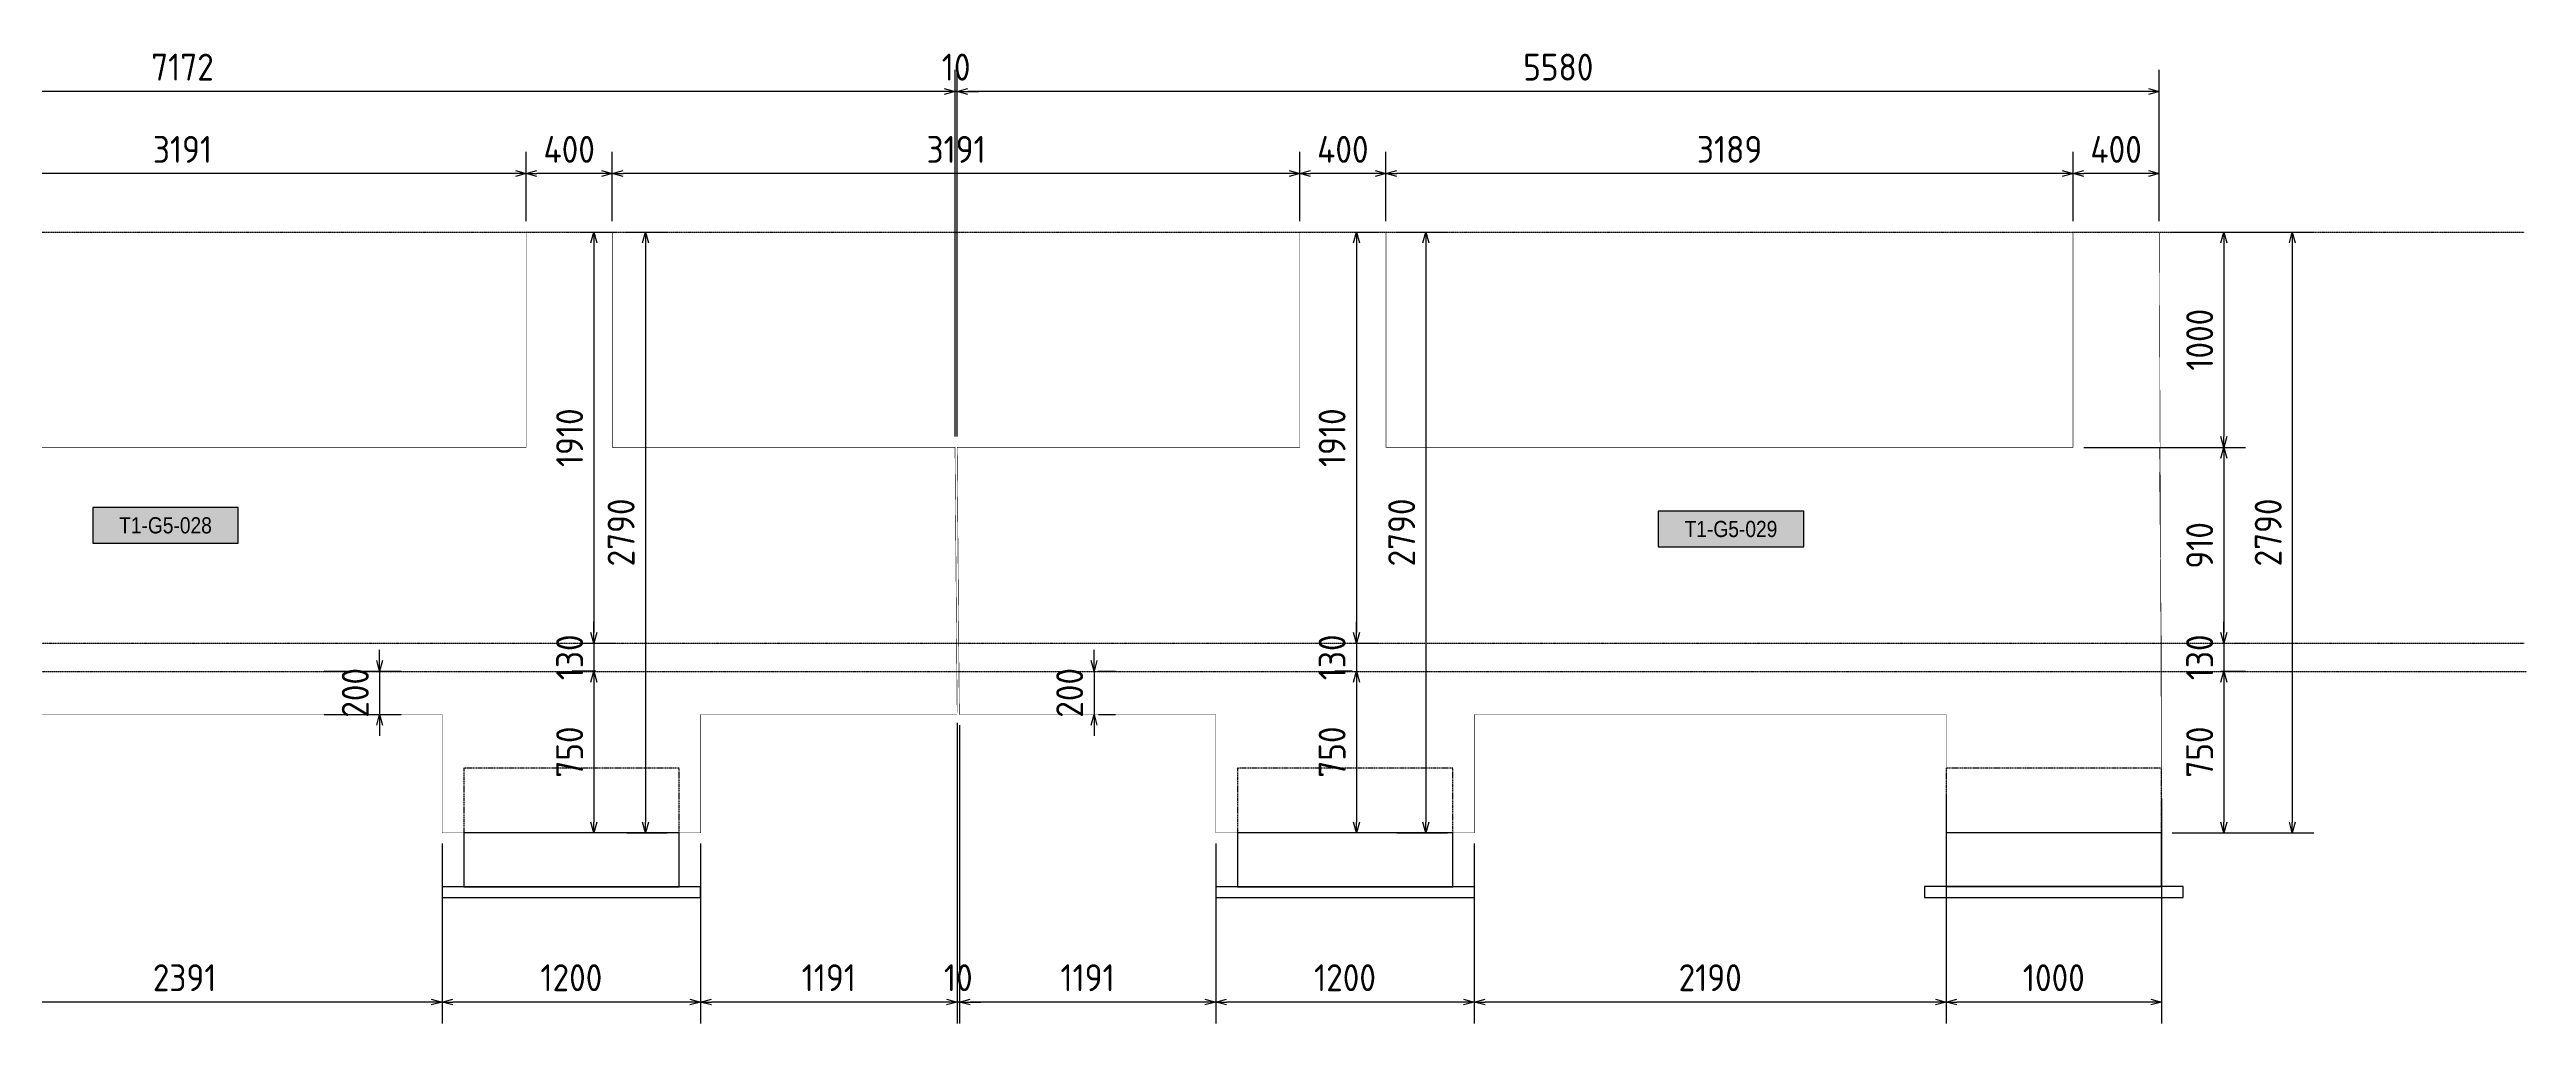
# Model space of a CAD drawing. Header units: centimetres. Extents: x -6122352 to 4157695, y -1694241 to 1947892.
# Drawn here: x 3356084 to 3367581, y -39688 to -35164 of the extents above; entities that cross this region are included whole.
import ezdxf
from ezdxf.enums import TextEntityAlignment as Align

# ---------------------------------------------------------------- set-up
doc = ezdxf.new("R2010")
doc.units = ezdxf.units.CM
doc.header["$MEASUREMENT"] = 0
doc.header["$PDMODE"] = 66
doc.header["$PDSIZE"] = 100
doc.linetypes.add('23585-XR-AR-END-SETTING OUT PLAN$0$HIDDEN', pattern=[0.375, 0.25, -0.125])
doc.linetypes.add('DASHED2', pattern=[0.375, 0.25, -0.125])
for name, color, linetype in [('0-T1-NEW', 7, 'Continuous'), ('00-MI-DIM', 7, 'Continuous'), ('@MI-TYPE-01', 30, 'Continuous'), ('@MI-TYPE-02', 6, 'Continuous'), ('PANEL-TAGS', 7, 'Continuous')]:
    doc.layers.add(name, color=color, linetype=linetype)
doc.styles.add('PANELTAG_STYLE', font='arial.ttf')
doc.styles.add('Schueco-BEMSTIL', font='isocpeur.ttf', dxfattribs={"width": 0.9})
doc.dimstyles.new('MI- JWC-TXT-2.5 MM', dxfattribs={"dimscale": 1.5, "dimtxt": 2.5, "dimasz": 1, "dimexe": 2, "dimexo": 1, "dimgap": 1, "dimtad": 1, "dimdec": 0, "dimdsep": 46, "dimtxsty": 'Schueco-BEMSTIL', "dimblk": 'OPEN30', "dimcen": 0, "dimdle": 2, "dimclrd": 140, "dimclre": 8, "dimclrt": 40, "dimadec": 0, "dimazin": 2, "dimtfac": 1, "dimtdec": 0, "dimtix": 1, "dimtmove": 2, "dimatfit": 3, "dimldrblk": 'OPEN', "dimfxl": 2, "dimlwd": -1, "dimlwe": -1, "dimarcsym": 0})

# ---------------------------------------------------------------- blocks, each defined once
blk = doc.blocks.new('_Open30')
at = {"color": 0, "linetype": 'ByBlock', "lineweight": -2}
for p, q in [((-1, 0.27), (0, 0)), ((0, 0), (-1, -0.27)), ((0, 0), (-1, 0))]:
    blk.add_line(p, q, dxfattribs=at)
blk = doc.blocks.new('*D2934')
at = {"layer": '00-MI-DIM', "color": 8, "transparency": 16777216}
for p, q in [((3365476, -35962), (3365476, -35640)), ((3365876, -35962), (3365876, -35640))]:
    blk.add_line(p, q, dxfattribs=at)
at = {"layer": '00-MI-DIM', "color": 140, "transparency": 16777216}
blk.add_line((3365826, -35740), (3365526, -35740), dxfattribs=at)
at = {"layer": 'Defpoints', "color": 0, "transparency": 16777216}
for p in [(3365476, -35740), (3365476, -36012), (3365876, -36012)]:
    blk.add_point(p, dxfattribs=at)
at = {"layer": '00-MI-DIM', "color": 140, "transparency": 16777216, "xscale": 50, "yscale": 50, "zscale": 50, "rotation": 180}
blk.add_blockref('_Open30', (3365476, -35740), dxfattribs=at)
at = {"layer": '00-MI-DIM', "color": 140, "transparency": 16777216, "xscale": 50, "yscale": 50, "zscale": 50}
blk.add_blockref('_Open30', (3365876, -35740), dxfattribs=at)
at = {"layer": '00-MI-DIM', "color": 40, "transparency": 16777216, "insert": (3365676, -35628), "char_height": 125, "attachment_point": 5, "style": 'Schueco-BEMSTIL'}
blk.add_mtext('400', dxfattribs=at)
blk = doc.blocks.new('_Open')
at = {"color": 0, "linetype": 'ByBlock', "lineweight": -2}
for p, q in [((-1, 0.2), (0, 0)), ((-1, -0.2), (0, 0)), ((0, 0), (-1, 0))]:
    blk.add_line(p, q, dxfattribs=at)
blk = doc.blocks.new('*D2935')
at = {"layer": '00-MI-DIM', "color": 8, "transparency": 16777216}
for p, q in [((3362287, -35962), (3362287, -35640)), ((3365476, -35962), (3365476, -35640))]:
    blk.add_line(p, q, dxfattribs=at)
at = {"layer": '00-MI-DIM', "color": 140, "transparency": 16777216}
blk.add_line((3365426, -35740), (3362337, -35740), dxfattribs=at)
at = {"layer": 'Defpoints', "color": 0, "transparency": 16777216}
for p in [(3362287, -35740), (3362287, -36012), (3365476, -36012)]:
    blk.add_point(p, dxfattribs=at)
at = {"layer": '00-MI-DIM', "color": 140, "transparency": 16777216, "xscale": 50, "yscale": 50, "zscale": 50, "rotation": 180}
blk.add_blockref('_Open30', (3362287, -35740), dxfattribs=at)
at = {"layer": '00-MI-DIM', "color": 140, "transparency": 16777216, "xscale": 50, "yscale": 50, "zscale": 50}
blk.add_blockref('_Open30', (3365476, -35740), dxfattribs=at)
at = {"layer": '00-MI-DIM', "color": 40, "transparency": 16777216, "insert": (3363882, -35628), "char_height": 125, "attachment_point": 5, "style": 'Schueco-BEMSTIL'}
blk.add_mtext('3189', dxfattribs=at)
blk = doc.blocks.new('*D2936')
at = {"layer": '00-MI-DIM', "color": 8, "transparency": 16777216}
for p, q in [((3361887, -35962), (3361887, -35640)), ((3362287, -35962), (3362287, -35640))]:
    blk.add_line(p, q, dxfattribs=at)
at = {"layer": '00-MI-DIM', "color": 140, "transparency": 16777216}
blk.add_line((3362237, -35740), (3361937, -35740), dxfattribs=at)
at = {"layer": 'Defpoints', "color": 0, "transparency": 16777216}
for p in [(3361887, -35740), (3361887, -36012), (3362287, -36012)]:
    blk.add_point(p, dxfattribs=at)
at = {"layer": '00-MI-DIM', "color": 140, "transparency": 16777216, "xscale": 50, "yscale": 50, "zscale": 50, "rotation": 180}
blk.add_blockref('_Open30', (3361887, -35740), dxfattribs=at)
at = {"layer": '00-MI-DIM', "color": 140, "transparency": 16777216, "xscale": 50, "yscale": 50, "zscale": 50}
blk.add_blockref('_Open30', (3362287, -35740), dxfattribs=at)
at = {"layer": '00-MI-DIM', "color": 40, "transparency": 16777216, "insert": (3362087, -35628), "char_height": 125, "attachment_point": 5, "style": 'Schueco-BEMSTIL'}
blk.add_mtext('400', dxfattribs=at)
blk = doc.blocks.new('*D2937')
at = {"layer": '00-MI-DIM', "color": 8, "transparency": 16777216}
for p, q in [((3358696, -35962), (3358696, -35640)), ((3361887, -35962), (3361887, -35640))]:
    blk.add_line(p, q, dxfattribs=at)
at = {"layer": '00-MI-DIM', "color": 140, "transparency": 16777216}
blk.add_line((3361837, -35740), (3358746, -35740), dxfattribs=at)
at = {"layer": 'Defpoints', "color": 0, "transparency": 16777216}
for p in [(3358696, -35740), (3358696, -36012), (3361887, -36012)]:
    blk.add_point(p, dxfattribs=at)
at = {"layer": '00-MI-DIM', "color": 140, "transparency": 16777216, "xscale": 50, "yscale": 50, "zscale": 50, "rotation": 180}
blk.add_blockref('_Open30', (3358696, -35740), dxfattribs=at)
at = {"layer": '00-MI-DIM', "color": 140, "transparency": 16777216, "xscale": 50, "yscale": 50, "zscale": 50}
blk.add_blockref('_Open30', (3361887, -35740), dxfattribs=at)
at = {"layer": '00-MI-DIM', "color": 40, "transparency": 16777216, "insert": (3360292, -35628), "char_height": 125, "attachment_point": 5, "style": 'Schueco-BEMSTIL'}
blk.add_mtext('3191', dxfattribs=at)
blk = doc.blocks.new('*D2938')
at = {"layer": '00-MI-DIM', "color": 8, "transparency": 16777216}
for p, q in [((3358296, -35962), (3358296, -35640)), ((3358696, -35962), (3358696, -35640))]:
    blk.add_line(p, q, dxfattribs=at)
at = {"layer": '00-MI-DIM', "color": 140, "transparency": 16777216}
blk.add_line((3358646, -35740), (3358346, -35740), dxfattribs=at)
at = {"layer": 'Defpoints', "color": 0, "transparency": 16777216}
for p in [(3358296, -35740), (3358296, -36012), (3358696, -36012)]:
    blk.add_point(p, dxfattribs=at)
at = {"layer": '00-MI-DIM', "color": 140, "transparency": 16777216, "xscale": 50, "yscale": 50, "zscale": 50, "rotation": 180}
blk.add_blockref('_Open30', (3358296, -35740), dxfattribs=at)
at = {"layer": '00-MI-DIM', "color": 140, "transparency": 16777216, "xscale": 50, "yscale": 50, "zscale": 50}
blk.add_blockref('_Open30', (3358696, -35740), dxfattribs=at)
at = {"layer": '00-MI-DIM', "color": 40, "transparency": 16777216, "insert": (3358496, -35628), "char_height": 125, "attachment_point": 5, "style": 'Schueco-BEMSTIL'}
blk.add_mtext('400', dxfattribs=at)
blk = doc.blocks.new('*D2939')
at = {"layer": '00-MI-DIM', "color": 8, "transparency": 16777216}
for p, q in [((3355105, -35962), (3355105, -35640)), ((3358296, -35962), (3358296, -35640))]:
    blk.add_line(p, q, dxfattribs=at)
at = {"layer": '00-MI-DIM', "color": 140, "transparency": 16777216}
blk.add_line((3358246, -35740), (3355155, -35740), dxfattribs=at)
at = {"layer": 'Defpoints', "color": 0, "transparency": 16777216}
for p in [(3355105, -35740), (3355105, -36012), (3358296, -36012)]:
    blk.add_point(p, dxfattribs=at)
at = {"layer": '00-MI-DIM', "color": 140, "transparency": 16777216, "xscale": 50, "yscale": 50, "zscale": 50, "rotation": 180}
blk.add_blockref('_Open30', (3355105, -35740), dxfattribs=at)
at = {"layer": '00-MI-DIM', "color": 140, "transparency": 16777216, "xscale": 50, "yscale": 50, "zscale": 50}
blk.add_blockref('_Open30', (3358296, -35740), dxfattribs=at)
at = {"layer": '00-MI-DIM', "color": 40, "transparency": 16777216, "insert": (3356701, -35628), "char_height": 125, "attachment_point": 5, "style": 'Schueco-BEMSTIL'}
blk.add_mtext('3191', dxfattribs=at)
blk = doc.blocks.new('*D2919')
at = {"layer": '00-MI-DIM', "color": 8, "transparency": 16777216}
for p, q in [((3360297, -36962), (3360297, -35259)), ((3365876, -35962), (3365876, -35259))]:
    blk.add_line(p, q, dxfattribs=at)
at = {"layer": '00-MI-DIM', "color": 140, "transparency": 16777216}
blk.add_line((3365826, -35359), (3360347, -35359), dxfattribs=at)
at = {"layer": 'Defpoints', "color": 0, "transparency": 16777216}
for p in [(3360297, -35359), (3365876, -36012), (3360297, -37012)]:
    blk.add_point(p, dxfattribs=at)
at = {"layer": '00-MI-DIM', "color": 140, "transparency": 16777216, "xscale": 50, "yscale": 50, "zscale": 50, "rotation": 180}
blk.add_blockref('_Open30', (3360297, -35359), dxfattribs=at)
at = {"layer": '00-MI-DIM', "color": 140, "transparency": 16777216, "xscale": 50, "yscale": 50, "zscale": 50}
blk.add_blockref('_Open30', (3365876, -35359), dxfattribs=at)
at = {"layer": '00-MI-DIM', "color": 40, "transparency": 16777216, "insert": (3363087, -35246), "char_height": 125, "attachment_point": 5, "style": 'Schueco-BEMSTIL'}
blk.add_mtext('5580', dxfattribs=at)
blk = doc.blocks.new('*D2920')
at = {"layer": '00-MI-DIM', "color": 8, "transparency": 16777216}
for p, q in [((3360287, -36962), (3360287, -35259)), ((3360297, -36962), (3360297, -35259))]:
    blk.add_line(p, q, dxfattribs=at)
at = {"layer": '00-MI-DIM', "color": 140, "transparency": 16777216}
for p, q in [((3360237, -35359), (3360187, -35359)), ((3360297, -35359), (3360287, -35359)), ((3360347, -35359), (3360397, -35359))]:
    blk.add_line(p, q, dxfattribs=at)
at = {"layer": 'Defpoints', "color": 0, "transparency": 16777216}
for p in [(3360287, -35359), (3360287, -37012), (3360297, -37012)]:
    blk.add_point(p, dxfattribs=at)
at = {"layer": '00-MI-DIM', "color": 140, "transparency": 16777216, "xscale": 50, "yscale": 50, "zscale": 50}
blk.add_blockref('_Open30', (3360287, -35359), dxfattribs=at)
at = {"layer": '00-MI-DIM', "color": 140, "transparency": 16777216, "xscale": 50, "yscale": 50, "zscale": 50, "rotation": 180}
blk.add_blockref('_Open30', (3360297, -35359), dxfattribs=at)
at = {"layer": '00-MI-DIM', "color": 40, "transparency": 16777216, "insert": (3360292, -35246), "char_height": 125, "attachment_point": 5, "style": 'Schueco-BEMSTIL'}
blk.add_mtext('10', dxfattribs=at)
blk = doc.blocks.new('*D2921')
at = {"layer": '00-MI-DIM', "color": 8, "transparency": 16777216}
for p, q in [((3353115, -36962), (3353115, -35259)), ((3360287, -36962), (3360287, -35259))]:
    blk.add_line(p, q, dxfattribs=at)
at = {"layer": '00-MI-DIM', "color": 140, "transparency": 16777216}
blk.add_line((3360237, -35359), (3353165, -35359), dxfattribs=at)
at = {"layer": 'Defpoints', "color": 0, "transparency": 16777216}
for p in [(3353115, -35359), (3353115, -37012), (3360287, -37012)]:
    blk.add_point(p, dxfattribs=at)
at = {"layer": '00-MI-DIM', "color": 140, "transparency": 16777216, "xscale": 50, "yscale": 50, "zscale": 50, "rotation": 180}
blk.add_blockref('_Open30', (3353115, -35359), dxfattribs=at)
at = {"layer": '00-MI-DIM', "color": 140, "transparency": 16777216, "xscale": 50, "yscale": 50, "zscale": 50}
blk.add_blockref('_Open30', (3360287, -35359), dxfattribs=at)
at = {"layer": '00-MI-DIM', "color": 40, "transparency": 16777216, "insert": (3356701, -35246), "char_height": 125, "attachment_point": 5, "style": 'Schueco-BEMSTIL'}
blk.add_mtext('7172', dxfattribs=at)
blk = doc.blocks.new('*D2929')
at = {"layer": '00-MI-DIM', "color": 8, "transparency": 16777216}
for p, q in [((3364887, -38643), (3364887, -39688)), ((3365887, -38643), (3365887, -39688))]:
    blk.add_line(p, q, dxfattribs=at)
at = {"layer": '00-MI-DIM', "color": 140, "transparency": 16777216}
blk.add_line((3365837, -39588), (3364937, -39588), dxfattribs=at)
at = {"layer": 'Defpoints', "color": 0, "transparency": 16777216}
for p in [(3364887, -38593), (3365887, -38593), (3364887, -39588)]:
    blk.add_point(p, dxfattribs=at)
at = {"layer": '00-MI-DIM', "color": 140, "transparency": 16777216, "xscale": 50, "yscale": 50, "zscale": 50, "rotation": 180}
blk.add_blockref('_Open30', (3364887, -39588), dxfattribs=at)
at = {"layer": '00-MI-DIM', "color": 140, "transparency": 16777216, "xscale": 50, "yscale": 50, "zscale": 50}
blk.add_blockref('_Open30', (3365887, -39588), dxfattribs=at)
at = {"layer": '00-MI-DIM', "color": 40, "transparency": 16777216, "insert": (3365387, -39475), "char_height": 125, "attachment_point": 5, "style": 'Schueco-BEMSTIL'}
blk.add_mtext('1000', dxfattribs=at)
blk = doc.blocks.new('*D2930')
at = {"layer": '00-MI-DIM', "color": 8, "transparency": 16777216}
for p, q in [((3362697, -38852), (3362697, -39688)), ((3364887, -38851), (3364887, -39688))]:
    blk.add_line(p, q, dxfattribs=at)
at = {"layer": '00-MI-DIM', "color": 140, "transparency": 16777216}
blk.add_line((3364837, -39588), (3362747, -39588), dxfattribs=at)
at = {"layer": 'Defpoints', "color": 0, "transparency": 16777216}
for p in [(3362697, -38802), (3364887, -38801), (3362697, -39588)]:
    blk.add_point(p, dxfattribs=at)
at = {"layer": '00-MI-DIM', "color": 140, "transparency": 16777216, "xscale": 50, "yscale": 50, "zscale": 50, "rotation": 180}
blk.add_blockref('_Open30', (3362697, -39588), dxfattribs=at)
at = {"layer": '00-MI-DIM', "color": 140, "transparency": 16777216, "xscale": 50, "yscale": 50, "zscale": 50}
blk.add_blockref('_Open30', (3364887, -39588), dxfattribs=at)
at = {"layer": '00-MI-DIM', "color": 40, "transparency": 16777216, "insert": (3363792, -39475), "char_height": 125, "attachment_point": 5, "style": 'Schueco-BEMSTIL'}
blk.add_mtext('2190', dxfattribs=at)
blk = doc.blocks.new('*D2931')
at = {"layer": '00-MI-DIM', "color": 8, "transparency": 16777216}
for p, q in [((3361497, -38852), (3361497, -39688)), ((3362697, -38852), (3362697, -39688))]:
    blk.add_line(p, q, dxfattribs=at)
at = {"layer": '00-MI-DIM', "color": 140, "transparency": 16777216}
blk.add_line((3362647, -39588), (3361547, -39588), dxfattribs=at)
at = {"layer": 'Defpoints', "color": 0, "transparency": 16777216}
for p in [(3361497, -38802), (3362697, -38802), (3361497, -39588)]:
    blk.add_point(p, dxfattribs=at)
at = {"layer": '00-MI-DIM', "color": 140, "transparency": 16777216, "xscale": 50, "yscale": 50, "zscale": 50, "rotation": 180}
blk.add_blockref('_Open30', (3361497, -39588), dxfattribs=at)
at = {"layer": '00-MI-DIM', "color": 140, "transparency": 16777216, "xscale": 50, "yscale": 50, "zscale": 50}
blk.add_blockref('_Open30', (3362697, -39588), dxfattribs=at)
at = {"layer": '00-MI-DIM', "color": 40, "transparency": 16777216, "insert": (3362097, -39475), "char_height": 125, "attachment_point": 5, "style": 'Schueco-BEMSTIL'}
blk.add_mtext('1200', dxfattribs=at)
blk = doc.blocks.new('*D2932')
at = {"layer": '00-MI-DIM', "color": 8, "transparency": 16777216}
for p, q in [((3360307, -38302), (3360307, -39688)), ((3361497, -38852), (3361497, -39688))]:
    blk.add_line(p, q, dxfattribs=at)
at = {"layer": '00-MI-DIM', "color": 140, "transparency": 16777216}
blk.add_line((3361447, -39588), (3360357, -39588), dxfattribs=at)
at = {"layer": 'Defpoints', "color": 0, "transparency": 16777216}
for p in [(3360307, -38252), (3361497, -38802), (3360307, -39588)]:
    blk.add_point(p, dxfattribs=at)
at = {"layer": '00-MI-DIM', "color": 140, "transparency": 16777216, "xscale": 50, "yscale": 50, "zscale": 50, "rotation": 180}
blk.add_blockref('_Open30', (3360307, -39588), dxfattribs=at)
at = {"layer": '00-MI-DIM', "color": 140, "transparency": 16777216, "xscale": 50, "yscale": 50, "zscale": 50}
blk.add_blockref('_Open30', (3361497, -39588), dxfattribs=at)
at = {"layer": '00-MI-DIM', "color": 40, "transparency": 16777216, "insert": (3360902, -39475), "char_height": 125, "attachment_point": 5, "style": 'Schueco-BEMSTIL'}
blk.add_mtext('1191', dxfattribs=at)
blk = doc.blocks.new('*D2933')
at = {"layer": '00-MI-DIM', "color": 8, "transparency": 16777216}
for p, q in [((3360297, -38292), (3360297, -39688)), ((3360307, -38302), (3360307, -39688))]:
    blk.add_line(p, q, dxfattribs=at)
at = {"layer": '00-MI-DIM', "color": 140, "transparency": 16777216}
for p, q in [((3360247, -39588), (3360197, -39588)), ((3360307, -39588), (3360297, -39588)), ((3360357, -39588), (3360407, -39588))]:
    blk.add_line(p, q, dxfattribs=at)
at = {"layer": 'Defpoints', "color": 0, "transparency": 16777216}
for p in [(3360297, -38242), (3360307, -38252), (3360297, -39588)]:
    blk.add_point(p, dxfattribs=at)
at = {"layer": '00-MI-DIM', "color": 140, "transparency": 16777216, "xscale": 50, "yscale": 50, "zscale": 50}
blk.add_blockref('_Open30', (3360297, -39588), dxfattribs=at)
at = {"layer": '00-MI-DIM', "color": 140, "transparency": 16777216, "xscale": 50, "yscale": 50, "zscale": 50, "rotation": 180}
blk.add_blockref('_Open30', (3360307, -39588), dxfattribs=at)
at = {"layer": '00-MI-DIM', "color": 40, "transparency": 16777216, "insert": (3360302, -39475), "char_height": 125, "attachment_point": 5, "style": 'Schueco-BEMSTIL'}
blk.add_mtext('10', dxfattribs=at)
blk = doc.blocks.new('*D2882')
at = {"layer": '00-MI-DIM', "color": 8, "transparency": 16777216}
for p, q in [((3360297, -38292), (3360297, -39688)), ((3359106, -38852), (3359106, -39688))]:
    blk.add_line(p, q, dxfattribs=at)
at = {"layer": '00-MI-DIM', "color": 140, "transparency": 16777216}
blk.add_line((3360247, -39588), (3359156, -39588), dxfattribs=at)
at = {"layer": 'Defpoints', "color": 0, "transparency": 16777216}
for p in [(3360297, -38242), (3359106, -38802), (3359106, -39588)]:
    blk.add_point(p, dxfattribs=at)
at = {"layer": '00-MI-DIM', "color": 140, "transparency": 16777216, "xscale": 50, "yscale": 50, "zscale": 50, "rotation": 180}
blk.add_blockref('_Open30', (3359106, -39588), dxfattribs=at)
at = {"layer": '00-MI-DIM', "color": 140, "transparency": 16777216, "xscale": 50, "yscale": 50, "zscale": 50}
blk.add_blockref('_Open30', (3360297, -39588), dxfattribs=at)
at = {"layer": '00-MI-DIM', "color": 40, "transparency": 16777216, "insert": (3359701, -39475), "char_height": 125, "attachment_point": 5, "style": 'Schueco-BEMSTIL'}
blk.add_mtext('1191', dxfattribs=at)
blk = doc.blocks.new('*D2883')
at = {"layer": '00-MI-DIM', "color": 8, "transparency": 16777216}
for p, q in [((3357906, -38852), (3357906, -39688)), ((3359106, -38852), (3359106, -39688))]:
    blk.add_line(p, q, dxfattribs=at)
at = {"layer": '00-MI-DIM', "color": 140, "transparency": 16777216}
blk.add_line((3359056, -39588), (3357956, -39588), dxfattribs=at)
at = {"layer": 'Defpoints', "color": 0, "transparency": 16777216}
for p in [(3357906, -38802), (3359106, -38802), (3357906, -39588)]:
    blk.add_point(p, dxfattribs=at)
at = {"layer": '00-MI-DIM', "color": 140, "transparency": 16777216, "xscale": 50, "yscale": 50, "zscale": 50, "rotation": 180}
blk.add_blockref('_Open30', (3357906, -39588), dxfattribs=at)
at = {"layer": '00-MI-DIM', "color": 140, "transparency": 16777216, "xscale": 50, "yscale": 50, "zscale": 50}
blk.add_blockref('_Open30', (3359106, -39588), dxfattribs=at)
at = {"layer": '00-MI-DIM', "color": 40, "transparency": 16777216, "insert": (3358506, -39475), "char_height": 125, "attachment_point": 5, "style": 'Schueco-BEMSTIL'}
blk.add_mtext('1200', dxfattribs=at)
blk = doc.blocks.new('*D2884')
at = {"layer": '00-MI-DIM', "color": 8, "transparency": 16777216}
for p, q in [((3355515, -38852), (3355515, -39688)), ((3357906, -38852), (3357906, -39688))]:
    blk.add_line(p, q, dxfattribs=at)
at = {"layer": '00-MI-DIM', "color": 140, "transparency": 16777216}
blk.add_line((3357856, -39588), (3355565, -39588), dxfattribs=at)
at = {"layer": 'Defpoints', "color": 0, "transparency": 16777216}
for p in [(3355515, -38802), (3357906, -38802), (3355515, -39588)]:
    blk.add_point(p, dxfattribs=at)
at = {"layer": '00-MI-DIM', "color": 140, "transparency": 16777216, "xscale": 50, "yscale": 50, "zscale": 50, "rotation": 180}
blk.add_blockref('_Open30', (3355515, -39588), dxfattribs=at)
at = {"layer": '00-MI-DIM', "color": 140, "transparency": 16777216, "xscale": 50, "yscale": 50, "zscale": 50}
blk.add_blockref('_Open30', (3357906, -39588), dxfattribs=at)
at = {"layer": '00-MI-DIM', "color": 40, "transparency": 16777216, "insert": (3356711, -39475), "char_height": 125, "attachment_point": 5, "style": 'Schueco-BEMSTIL'}
blk.add_mtext('2391', dxfattribs=at)
blk = doc.blocks.new('T1-FOOTING ELEVATION')
at = {"color": 9}
blk.add_lwpolyline([(-600, -250), (600, -250), (600, -300), (-600, -300)], close=True, dxfattribs=at)
at = {"layer": '@MI-TYPE-01', "color": 114, "linetype": '23585-XR-AR-END-SETTING OUT PLAN$0$HIDDEN', "ltscale": 20, "true_color": 0x139b48}
blk.add_lwpolyline([(-500, 0), (-500, 300), (500, 300), (500, 0)], dxfattribs=at)
at = {"layer": '@MI-TYPE-01', "color": 114, "true_color": 0x139b48}
blk.add_lwpolyline([(-500, 0), (500, 0), (500, -250), (-500, -250)], close=True, dxfattribs=at)
blk = doc.blocks.new('*D2867')
at = {"layer": '@MI-TYPE-02', "color": 8, "transparency": 16777216}
for p, q in [((3365926, -36012), (3366594, -36012)), ((3365937, -38802), (3366594, -38802))]:
    blk.add_line(p, q, dxfattribs=at)
at = {"layer": '@MI-TYPE-02', "color": 140, "transparency": 16777216}
blk.add_line((3366494, -36062), (3366494, -38752), dxfattribs=at)
at = {"layer": 'Defpoints', "color": 0, "transparency": 16777216}
for p in [(3365876, -36012), (3365887, -38802), (3366494, -38802)]:
    blk.add_point(p, dxfattribs=at)
at = {"layer": '@MI-TYPE-02', "color": 140, "transparency": 16777216, "xscale": 50, "yscale": 50, "zscale": 50}
for p, rotation in [((3366494, -36012), 90), ((3366494, -38802), 270)]:
    blk.add_blockref('_Open30', p, dxfattribs=dict(at, rotation=rotation))
at = {"layer": '@MI-TYPE-02', "color": 40, "transparency": 16777216, "insert": (3366382, -37407), "char_height": 125, "attachment_point": 5, "rotation": 90, "style": 'Schueco-BEMSTIL'}
blk.add_mtext('2790', dxfattribs=at)
blk = doc.blocks.new('*D2868')
at = {"layer": '@MI-TYPE-02', "color": 8, "transparency": 16777216}
for p, q in [((3365937, -36012), (3366276, -36012)), ((3365526, -37012), (3366276, -37012))]:
    blk.add_line(p, q, dxfattribs=at)
at = {"layer": '@MI-TYPE-02', "color": 140, "transparency": 16777216}
blk.add_line((3366176, -36062), (3366176, -36962), dxfattribs=at)
at = {"layer": 'Defpoints', "color": 0, "transparency": 16777216}
for p in [(3365887, -36012), (3365476, -37012), (3366176, -37012)]:
    blk.add_point(p, dxfattribs=at)
at = {"layer": '@MI-TYPE-02', "color": 140, "transparency": 16777216, "xscale": 50, "yscale": 50, "zscale": 50}
for p, rotation in [((3366176, -36012), 90), ((3366176, -37012), 270)]:
    blk.add_blockref('_Open30', p, dxfattribs=dict(at, rotation=rotation))
at = {"layer": '@MI-TYPE-02', "color": 40, "transparency": 16777216, "insert": (3366064, -36512), "char_height": 125, "attachment_point": 5, "rotation": 90, "style": 'Schueco-BEMSTIL'}
blk.add_mtext('1000', dxfattribs=at)
blk = doc.blocks.new('*D2869')
at = {"layer": '@MI-TYPE-02', "color": 8, "transparency": 16777216}
for p, q in [((3365526, -37012), (3366276, -37012)), ((3366226, -37922), (3366276, -37922))]:
    blk.add_line(p, q, dxfattribs=at)
at = {"layer": '@MI-TYPE-02', "color": 140, "transparency": 16777216}
blk.add_line((3366176, -37062), (3366176, -37872), dxfattribs=at)
at = {"layer": 'Defpoints', "color": 0, "transparency": 16777216}
for p in [(3365476, -37012), (3366176, -37922), (3366176, -37922)]:
    blk.add_point(p, dxfattribs=at)
at = {"layer": '@MI-TYPE-02', "color": 140, "transparency": 16777216, "xscale": 50, "yscale": 50, "zscale": 50}
for p, rotation in [((3366176, -37012), 90), ((3366176, -37922), 270)]:
    blk.add_blockref('_Open30', p, dxfattribs=dict(at, rotation=rotation))
at = {"layer": '@MI-TYPE-02', "color": 40, "transparency": 16777216, "insert": (3366064, -37467), "char_height": 125, "attachment_point": 5, "rotation": 90, "style": 'Schueco-BEMSTIL'}
blk.add_mtext('910', dxfattribs=at)
blk = doc.blocks.new('*D2870')
at = {"layer": '@MI-TYPE-02', "color": 140, "transparency": 16777216}
for p, q in [((3366176, -37872), (3366176, -37822)), ((3366176, -37922), (3366176, -38052)), ((3366176, -38102), (3366176, -38152))]:
    blk.add_line(p, q, dxfattribs=at)
at = {"layer": '@MI-TYPE-02', "color": 8, "transparency": 16777216}
for p, q in [((3366226, -37922), (3366276, -37922)), ((3366162, -38052), (3366276, -38052))]:
    blk.add_line(p, q, dxfattribs=at)
at = {"layer": 'Defpoints', "color": 0, "transparency": 16777216}
for p in [(3366176, -37922), (3366112, -38052), (3366176, -38052)]:
    blk.add_point(p, dxfattribs=at)
at = {"layer": '@MI-TYPE-02', "color": 140, "transparency": 16777216, "xscale": 50, "yscale": 50, "zscale": 50}
for p, rotation in [((3366176, -37922), 270), ((3366176, -38052), 90)]:
    blk.add_blockref('_Open30', p, dxfattribs=dict(at, rotation=rotation))
at = {"layer": '@MI-TYPE-02', "color": 40, "transparency": 16777216, "insert": (3366064, -37987), "char_height": 125, "attachment_point": 5, "rotation": 90, "style": 'Schueco-BEMSTIL'}
blk.add_mtext('130', dxfattribs=at)
blk = doc.blocks.new('*D2871')
at = {"layer": '@MI-TYPE-02', "color": 8, "transparency": 16777216}
for p, q in [((3366162, -38052), (3366276, -38052)), ((3365937, -38802), (3366276, -38802))]:
    blk.add_line(p, q, dxfattribs=at)
at = {"layer": '@MI-TYPE-02', "color": 140, "transparency": 16777216}
blk.add_line((3366176, -38102), (3366176, -38752), dxfattribs=at)
at = {"layer": 'Defpoints', "color": 0, "transparency": 16777216}
for p in [(3366112, -38052), (3365887, -38802), (3366176, -38802)]:
    blk.add_point(p, dxfattribs=at)
at = {"layer": '@MI-TYPE-02', "color": 140, "transparency": 16777216, "xscale": 50, "yscale": 50, "zscale": 50}
for p, rotation in [((3366176, -38052), 90), ((3366176, -38802), 270)]:
    blk.add_blockref('_Open30', p, dxfattribs=dict(at, rotation=rotation))
at = {"layer": '@MI-TYPE-02', "color": 40, "transparency": 16777216, "insert": (3366064, -38427), "char_height": 125, "attachment_point": 5, "rotation": 90, "style": 'Schueco-BEMSTIL'}
blk.add_mtext('750', dxfattribs=at)
blk = doc.blocks.new('*D2872')
at = {"layer": '@MI-TYPE-02', "color": 8, "transparency": 16777216}
for p, q in [((3362137, -36012), (3362250, -36012)), ((3362137, -37922), (3362250, -37922))]:
    blk.add_line(p, q, dxfattribs=at)
at = {"layer": '@MI-TYPE-02', "color": 140, "transparency": 16777216}
blk.add_line((3362150, -36062), (3362150, -37872), dxfattribs=at)
at = {"layer": 'Defpoints', "color": 0, "transparency": 16777216}
for p in [(3362087, -36012), (3362087, -37922), (3362150, -37922)]:
    blk.add_point(p, dxfattribs=at)
at = {"layer": '@MI-TYPE-02', "color": 140, "transparency": 16777216, "xscale": 50, "yscale": 50, "zscale": 50}
for p, rotation in [((3362150, -36012), 90), ((3362150, -37922), 270)]:
    blk.add_blockref('_Open30', p, dxfattribs=dict(at, rotation=rotation))
at = {"layer": '@MI-TYPE-02', "color": 40, "transparency": 16777216, "insert": (3362037, -36967), "char_height": 125, "attachment_point": 5, "rotation": 90, "style": 'Schueco-BEMSTIL'}
blk.add_mtext('1910', dxfattribs=at)
blk = doc.blocks.new('*D2873')
at = {"layer": '@MI-TYPE-02', "color": 140, "transparency": 16777216}
for p, q in [((3360932, -38002), (3360932, -37952)), ((3360932, -38052), (3360932, -38252)), ((3360932, -38302), (3360932, -38352))]:
    blk.add_line(p, q, dxfattribs=at)
at = {"layer": '@MI-TYPE-02', "color": 8, "transparency": 16777216}
for p, q in [((3360951, -38052), (3361032, -38052)), ((3360952, -38252), (3361032, -38252))]:
    blk.add_line(p, q, dxfattribs=at)
at = {"layer": 'Defpoints', "color": 0, "transparency": 16777216}
for p in [(3360901, -38052), (3360902, -38252), (3360932, -38252)]:
    blk.add_point(p, dxfattribs=at)
at = {"layer": '@MI-TYPE-02', "color": 140, "transparency": 16777216, "xscale": 50, "yscale": 50, "zscale": 50}
for p, rotation in [((3360932, -38052), 270), ((3360932, -38252), 90)]:
    blk.add_blockref('_Open30', p, dxfattribs=dict(at, rotation=rotation))
at = {"layer": '@MI-TYPE-02', "color": 40, "transparency": 16777216, "insert": (3360819, -38152), "char_height": 125, "attachment_point": 5, "rotation": 90, "style": 'Schueco-BEMSTIL'}
blk.add_mtext('200', dxfattribs=at)
blk = doc.blocks.new('*D2874')
at = {"layer": '@MI-TYPE-02', "color": 8, "transparency": 16777216}
for p, q in [((3358546, -36012), (3358710, -36012)), ((3358546, -37922), (3358710, -37922))]:
    blk.add_line(p, q, dxfattribs=at)
at = {"layer": '@MI-TYPE-02', "color": 140, "transparency": 16777216}
blk.add_line((3358610, -36062), (3358610, -37872), dxfattribs=at)
at = {"layer": 'Defpoints', "color": 0, "transparency": 16777216}
for p in [(3358496, -36012), (3358496, -37922), (3358610, -37922)]:
    blk.add_point(p, dxfattribs=at)
at = {"layer": '@MI-TYPE-02', "color": 140, "transparency": 16777216, "xscale": 50, "yscale": 50, "zscale": 50}
for p, rotation in [((3358610, -36012), 90), ((3358610, -37922), 270)]:
    blk.add_blockref('_Open30', p, dxfattribs=dict(at, rotation=rotation))
at = {"layer": '@MI-TYPE-02', "color": 40, "transparency": 16777216, "insert": (3358498, -36967), "char_height": 125, "attachment_point": 5, "rotation": 90, "style": 'Schueco-BEMSTIL'}
blk.add_mtext('1910', dxfattribs=at)
blk = doc.blocks.new('*D2945')
at = {"layer": '@MI-TYPE-02', "color": 140, "transparency": 16777216}
for p, q in [((3358610, -37872), (3358610, -37822)), ((3358610, -37922), (3358610, -38052)), ((3358610, -38102), (3358610, -38152))]:
    blk.add_line(p, q, dxfattribs=at)
at = {"layer": '@MI-TYPE-02', "color": 8, "transparency": 16777216}
for p, q in [((3358546, -37922), (3358710, -37922)), ((3358620, -38052), (3358510, -38052))]:
    blk.add_line(p, q, dxfattribs=at)
at = {"layer": 'Defpoints', "color": 0, "transparency": 16777216}
for p in [(3358496, -37922), (3358610, -38052), (3358670, -38052)]:
    blk.add_point(p, dxfattribs=at)
at = {"layer": '@MI-TYPE-02', "color": 140, "transparency": 16777216, "xscale": 50, "yscale": 50, "zscale": 50}
for p, rotation in [((3358610, -37922), 270), ((3358610, -38052), 90)]:
    blk.add_blockref('_Open30', p, dxfattribs=dict(at, rotation=rotation))
at = {"layer": '@MI-TYPE-02', "color": 40, "transparency": 16777216, "insert": (3358498, -37987), "char_height": 125, "attachment_point": 5, "rotation": 90, "style": 'Schueco-BEMSTIL'}
blk.add_mtext('130', dxfattribs=at)
blk = doc.blocks.new('*D2946')
at = {"layer": '@MI-TYPE-02', "color": 8, "transparency": 16777216}
for p, q in [((3358620, -38052), (3358510, -38052)), ((3358664, -38802), (3358510, -38802))]:
    blk.add_line(p, q, dxfattribs=at)
at = {"layer": '@MI-TYPE-02', "color": 140, "transparency": 16777216}
blk.add_line((3358610, -38102), (3358610, -38752), dxfattribs=at)
at = {"layer": 'Defpoints', "color": 0, "transparency": 16777216}
for p in [(3358670, -38052), (3358610, -38802), (3358714, -38802)]:
    blk.add_point(p, dxfattribs=at)
at = {"layer": '@MI-TYPE-02', "color": 140, "transparency": 16777216, "xscale": 50, "yscale": 50, "zscale": 50}
for p, rotation in [((3358610, -38052), 90), ((3358610, -38802), 270)]:
    blk.add_blockref('_Open30', p, dxfattribs=dict(at, rotation=rotation))
at = {"layer": '@MI-TYPE-02', "color": 40, "transparency": 16777216, "insert": (3358498, -38427), "char_height": 125, "attachment_point": 5, "rotation": 90, "style": 'Schueco-BEMSTIL'}
blk.add_mtext('750', dxfattribs=at)
blk = doc.blocks.new('*D2947')
at = {"layer": '@MI-TYPE-02', "color": 8, "transparency": 16777216}
for p, q in [((3357358, -38052), (3357716, -38052)), ((3357358, -38252), (3357716, -38252))]:
    blk.add_line(p, q, dxfattribs=at)
at = {"layer": '@MI-TYPE-02', "color": 140, "transparency": 16777216}
for p, q in [((3357616, -38002), (3357616, -37952)), ((3357616, -38052), (3357616, -38252)), ((3357616, -38302), (3357616, -38352))]:
    blk.add_line(p, q, dxfattribs=at)
at = {"layer": 'Defpoints', "color": 0, "transparency": 16777216}
for p in [(3357308, -38052), (3357308, -38252), (3357616, -38252)]:
    blk.add_point(p, dxfattribs=at)
at = {"layer": '@MI-TYPE-02', "color": 140, "transparency": 16777216, "xscale": 50, "yscale": 50, "zscale": 50}
for p, rotation in [((3357616, -38052), 270), ((3357616, -38252), 90)]:
    blk.add_blockref('_Open30', p, dxfattribs=dict(at, rotation=rotation))
at = {"layer": '@MI-TYPE-02', "color": 40, "transparency": 16777216, "insert": (3357503, -38152), "char_height": 125, "attachment_point": 5, "rotation": 90, "style": 'Schueco-BEMSTIL'}
blk.add_mtext('200', dxfattribs=at)
blk = doc.blocks.new('*D2956')
at = {"layer": '@MI-TYPE-02', "color": 8, "transparency": 16777216}
for p, q in [((3358760, -36012), (3358950, -36012)), ((3358764, -38802), (3358950, -38802))]:
    blk.add_line(p, q, dxfattribs=at)
at = {"layer": '@MI-TYPE-02', "color": 140, "transparency": 16777216}
blk.add_line((3358850, -36062), (3358850, -38752), dxfattribs=at)
at = {"layer": 'Defpoints', "color": 0, "transparency": 16777216}
for p in [(3358710, -36012), (3358714, -38802), (3358850, -38802)]:
    blk.add_point(p, dxfattribs=at)
at = {"layer": '@MI-TYPE-02', "color": 140, "transparency": 16777216, "xscale": 50, "yscale": 50, "zscale": 50}
for p, rotation in [((3358850, -36012), 90), ((3358850, -38802), 270)]:
    blk.add_blockref('_Open30', p, dxfattribs=dict(at, rotation=rotation))
at = {"layer": '@MI-TYPE-02', "color": 40, "transparency": 16777216, "insert": (3358737, -37407), "char_height": 125, "attachment_point": 5, "rotation": 90, "style": 'Schueco-BEMSTIL'}
blk.add_mtext('2790', dxfattribs=at)
blk = doc.blocks.new('*D2957')
at = {"layer": '@MI-TYPE-02', "color": 8, "transparency": 16777216}
for p, q in [((3362337, -36012), (3362572, -36012)), ((3362337, -38802), (3362572, -38802))]:
    blk.add_line(p, q, dxfattribs=at)
at = {"layer": '@MI-TYPE-02', "color": 140, "transparency": 16777216}
blk.add_line((3362472, -36062), (3362472, -38752), dxfattribs=at)
at = {"layer": 'Defpoints', "color": 0, "transparency": 16777216}
for p in [(3362287, -36012), (3362287, -38802), (3362472, -38802)]:
    blk.add_point(p, dxfattribs=at)
at = {"layer": '@MI-TYPE-02', "color": 140, "transparency": 16777216, "xscale": 50, "yscale": 50, "zscale": 50}
for p, rotation in [((3362472, -36012), 90), ((3362472, -38802), 270)]:
    blk.add_blockref('_Open30', p, dxfattribs=dict(at, rotation=rotation))
at = {"layer": '@MI-TYPE-02', "color": 40, "transparency": 16777216, "insert": (3362360, -37407), "char_height": 125, "attachment_point": 5, "rotation": 90, "style": 'Schueco-BEMSTIL'}
blk.add_mtext('2790', dxfattribs=at)
blk = doc.blocks.new('*D2958')
at = {"layer": '@MI-TYPE-02', "color": 140, "transparency": 16777216}
for p, q in [((3362150, -37872), (3362150, -37822)), ((3362150, -37922), (3362150, -38052)), ((3362150, -38102), (3362150, -38152))]:
    blk.add_line(p, q, dxfattribs=at)
at = {"layer": '@MI-TYPE-02', "color": 8, "transparency": 16777216}
for p, q in [((3362137, -37922), (3362250, -37922)), ((3362130, -38052), (3362050, -38052))]:
    blk.add_line(p, q, dxfattribs=at)
at = {"layer": 'Defpoints', "color": 0, "transparency": 16777216}
for p in [(3362087, -37922), (3362150, -38052), (3362180, -38052)]:
    blk.add_point(p, dxfattribs=at)
at = {"layer": '@MI-TYPE-02', "color": 140, "transparency": 16777216, "xscale": 50, "yscale": 50, "zscale": 50}
for p, rotation in [((3362150, -37922), 270), ((3362150, -38052), 90)]:
    blk.add_blockref('_Open30', p, dxfattribs=dict(at, rotation=rotation))
at = {"layer": '@MI-TYPE-02', "color": 40, "transparency": 16777216, "insert": (3362037, -37987), "char_height": 125, "attachment_point": 5, "rotation": 90, "style": 'Schueco-BEMSTIL'}
blk.add_mtext('130', dxfattribs=at)
blk = doc.blocks.new('*D2959')
at = {"layer": '@MI-TYPE-02', "color": 8, "transparency": 16777216}
for p, q in [((3362130, -38052), (3362050, -38052)), ((3362150, -38802), (3362050, -38802))]:
    blk.add_line(p, q, dxfattribs=at)
at = {"layer": '@MI-TYPE-02', "color": 140, "transparency": 16777216}
blk.add_line((3362150, -38102), (3362150, -38752), dxfattribs=at)
at = {"layer": 'Defpoints', "color": 0, "transparency": 16777216}
for p in [(3362180, -38052), (3362150, -38802), (3362200, -38802)]:
    blk.add_point(p, dxfattribs=at)
at = {"layer": '@MI-TYPE-02', "color": 140, "transparency": 16777216, "xscale": 50, "yscale": 50, "zscale": 50}
for p, rotation in [((3362150, -38052), 90), ((3362150, -38802), 270)]:
    blk.add_blockref('_Open30', p, dxfattribs=dict(at, rotation=rotation))
at = {"layer": '@MI-TYPE-02', "color": 40, "transparency": 16777216, "insert": (3362037, -38427), "char_height": 125, "attachment_point": 5, "rotation": 90, "style": 'Schueco-BEMSTIL'}
blk.add_mtext('750', dxfattribs=at)
blk = doc.blocks.new('PANELTAG')
at = {"layer": 'PANEL-TAGS', "color": 1}
blk.add_lwpolyline([(-13.5, -3.3), (13.5, -3.3), (13.5, 3.3), (-13.5, 3.3)], close=True, dxfattribs=at)
at = {"layer": 'PANEL-TAGS', "color": 40, "true_color": 0xffd700}
blk.add_solid([(-13.5, -3.3), (13.5, -3.3), (-13.5, 3.3), (13.5, 3.3)], dxfattribs=at)
at = {"layer": 'PANEL-TAGS', "color": 5, "style": 'PANELTAG_STYLE', "width": 0.85}
blk.add_attdef('TAGNO', text='', height=3, dxfattribs=at).set_placement((0, 0), align=Align.MIDDLE)

msp = doc.modelspace()

# ---------------------------------------------------------------- linework, layer by layer
at = {"color": 160, "linetype": 'DASHED2', "ltscale": 5}
for points in [[(3347932.91373, -36012.01196), (3367570.77324, -36012.01196)], [(3347522.89741, -37922.01196), (3367570.77324, -37922.01196)], [(3347532.87582, -38052.32342), (3367580.75165, -38052.32342)]]:
    msp.add_lwpolyline(points, dxfattribs=at)
at = {"layer": '0-T1-NEW', "color": 30, "ltscale": 20, "const_width": 2.5}
for points in [[(3360296.71994, -38242.32342), (3360286.74152, -37012.01196), (3358696.17949, -37012.01196), (3358696.17949, -36012.01196), (3358296.17949, -36012.01196), (3358296.17949, -37012.01196), (3355105.33643, -37012.01196), (3355105.33643, -36012.01196), (3354705.33643, -36012.01196), (3354705.33643, -37012.01196), (3353114.6339, -37012.01196), (3353124.62832, -38252.32342), (3354315.33085, -38252.32342), (3354315.37487, -38802.32342), (3355515.31485, -38802.32342), (3355515.31485, -38252.32342), (3357906.15791, -38252.32342), (3357906.18155, -38802.32342), (3359106.15791, -38802.32342), (3359106.15791, -38252.32342), (3360296.71994, -38252.32342)], [(3365886.58606, -38594.32342), (3365876.42767, -36012.01196), (3365476.42767, -36012.01196), (3365476.42767, -37012.01196), (3365476.42767, -37012.01196), (3365476.42767, -37012.01196), (3365094.02255, -37012.01196), (3365094.02255, -37012.01196), (3362287.30355, -37012.01196), (3362287.30355, -36012.01196), (3361887.30355, -36012.01196), (3361887.30355, -37012.01196), (3360296.74152, -37012.01196), (3360306.71994, -38252.32342), (3361497.28197, -38252.32342), (3361497.28197, -38802.32342), (3362697.28197, -38802.32342), (3362697.28197, -38252.32342), (3364887.00097, -38252.32342), (3364887.00097, -38802.32342), (3365886.58606, -38802.32342), (3365886.58606, -37992.32342), (3365886.58606, -37992.32342), (3365876.60765, -37012.01196), (3365886.58606, -37992.32342)]]:
    msp.add_lwpolyline(points, dxfattribs=at)

# ---------------------------------------------------------------- block references
at = {"layer": '@MI-TYPE-01', "color": 30, "xscale": -1}
for p in [(3358506.15791, -38802.32342), (3362097.28197, -38802.32342), (3365387.00097, -38801.95949)]:
    msp.add_blockref('T1-FOOTING ELEVATION', p, dxfattribs=at)
at = {"layer": 'PANEL-TAGS'}
ref = msp.add_blockref('PANELTAG', (3356622.03424, -37373.93025), dxfattribs=dict(at, xscale=25, yscale=25, zscale=25))
ref.add_attrib('TAGNO', 'T1-G5-028', dxfattribs={"color": 5, "height": 75, "style": 'PANELTAG_STYLE', "width": 0.85}).set_placement((3356622.03424, -37373.93025), align=Align.MIDDLE_CENTER)
ref = msp.add_blockref('PANELTAG', (3363888.4181, -37390.89603), dxfattribs=dict(at, xscale=25, yscale=25, zscale=25))
ref.add_attrib('TAGNO', 'T1-G5-029', dxfattribs={"color": 5, "height": 75, "style": 'PANELTAG_STYLE', "width": 0.85}).set_placement((3363888.4181, -37390.89603), align=Align.MIDDLE_CENTER)

# ---------------------------------------------------------------- dimensions: what is measured, and where the dimension line sits
at = {"layer": '00-MI-DIM', "color": 30}
for base, p1, p2, picture, middle in [((3353114.6339, -35358.66471), (3360286.74152, -37012.01196), (3353114.6339, -37012.01196), '*D2921', (3356700.68771, -35358.66471)), ((3360286.74152, -35358.66471), (3360296.74152, -37012.01196), (3360286.74152, -37012.01196), '*D2920', (3360291.74152, -35358.66471)), ((3359106.15791, -39587.51144), (3360296.71994, -38242.32342), (3359106.15791, -38802.32342), '*D2882', (3359701.43892, -39587.51144)), ((3360296.71994, -39587.51144), (3360306.71994, -38252.32342), (3360296.71994, -38242.32342), '*D2933', (3360301.71994, -39587.51144)), ((3360306.71994, -39587.51144), (3361497.28197, -38802.32342), (3360306.71994, -38252.32342), '*D2932', (3360902.00095, -39587.51144)), ((3364887.00097, -39587.59193), (3365886.57923, -38592.5868), (3364887.00097, -38592.50631), '*D2929', (3365386.7901, -39587.59193)), ((3355515.31485, -39587.51144), (3357906.18155, -38802.32342), (3355515.31485, -38802.32342), '*D2884', (3356710.7482, -39587.51144)), ((3357906.18155, -39587.51144), (3359106.15791, -38802.32342), (3357906.18155, -38802.32342), '*D2883', (3358506.16973, -39587.51144)), ((3361497.28197, -39587.51144), (3362697.28197, -38802.32342), (3361497.28197, -38802.32342), '*D2931', (3362097.28197, -39587.51144)), ((3362697.28197, -39587.51144), (3364887.00097, -38800.95949), (3362697.28197, -38802.32342), '*D2930', (3363792.14147, -39587.51144))]:
    dim = msp.add_linear_dim(base=base, p1=p1, p2=p2, angle=180, dimstyle='MI- JWC-TXT-2.5 MM', dxfattribs=at)
    dim.commit()
    dim.dimension.update_dxf_attribs({"geometry": picture, "text_midpoint": middle, "dimtype": 160})
for base, p1, p2, picture, middle in [((3360296.74152, -35358.66471), (3365876.42767, -36012.01196), (3360296.74152, -37012.01196), '*D2919', (3363086.5846, -35246.16471)), ((3355105.33643, -35740.38631), (3358296.17949, -36012.01196), (3355105.33643, -36012.01196), '*D2939', (3356700.75796, -35627.88631)), ((3358296.17949, -35740.38631), (3358696.17949, -36012.01196), (3358296.17949, -36012.01196), '*D2938', (3358496.17949, -35627.88631)), ((3358696.17949, -35740.38631), (3361887.30355, -36012.01196), (3358696.17949, -36012.01196), '*D2937', (3360291.74152, -35627.88631)), ((3361887.30355, -35740.38631), (3362287.30355, -36012.01196), (3361887.30355, -36012.01196), '*D2936', (3362087.30355, -35627.88631)), ((3362287.30355, -35740.38631), (3365476.42767, -36012.01196), (3362287.30355, -36012.01196), '*D2935', (3363881.86561, -35627.88631)), ((3365476.42767, -35740.38631), (3365876.42767, -36012.01196), (3365476.42767, -36012.01196), '*D2934', (3365676.42767, -35627.88631))]:
    dim = msp.add_linear_dim(base=base, p1=p1, p2=p2, angle=180, dimstyle='MI- JWC-TXT-2.5 MM', dxfattribs=at)
    dim.commit()
    dim.dimension.update_dxf_attribs({"geometry": picture, "text_midpoint": middle})
at = {"layer": '@MI-TYPE-02', "color": 30}
for base, p1, p2, picture, middle in [((3358610.05183, -37922.01196), (3358496.17949, -36012.01196), (3358496.17949, -37922.01196), '*D2874', (3358497.55183, -36967.01196)), ((3358849.67437, -38802.32342), (3358710.05183, -36012.01196), (3358714.17054, -38802.32342), '*D2956', (3358737.17437, -37407.16769)), ((3362149.73386, -37922.01196), (3362087.30355, -36012.01196), (3362087.30355, -37922.01196), '*D2872', (3362037.23386, -36967.01196)), ((3362472.49968, -38802.32342), (3362287.30355, -36012.01196), (3362287.30355, -38802.32342), '*D2957', (3362359.99968, -37407.16769)), ((3366176.08985, -37012.01196), (3365887.00097, -36012.01196), (3365476.42767, -37012.01196), '*D2868', (3366063.58985, -36512.01196)), ((3366494.49551, -38802.32342), (3365876.42767, -36012.01196), (3365886.58606, -38802.32342), '*D2867', (3366381.99551, -37407.16769)), ((3366176.08985, -37922.01196), (3365476.42767, -37012.01196), (3366176.08985, -37922.01196), '*D2869', (3366063.58985, -37467.01196)), ((3358610.05183, -38052.32342), (3358496.17949, -37922.01196), (3358669.90968, -38052.32342), '*D2945', (3358497.55183, -37987.16769)), ((3362149.73386, -38052.32342), (3362087.30355, -37922.01196), (3362179.64742, -38052.32342), '*D2958', (3362037.23386, -37987.16769)), ((3366176.08985, -38052.32342), (3366176.08985, -37922.01196), (3366112.21168, -38052.32342), '*D2870', (3366063.58985, -37987.16769)), ((3357615.90766, -38252.32342), (3357308.11608, -38052.32342), (3357308.11608, -38252.32342), '*D2947', (3357503.40766, -38152.32342)), ((3358610.05183, -38802.32342), (3358669.90968, -38052.32342), (3358714.17054, -38802.32342), '*D2946', (3358497.55183, -38427.32342)), ((3360931.8896, -38252.32342), (3360901.06419, -38052.32342), (3360902.00095, -38252.32342), '*D2873', (3360819.3896, -38152.32342)), ((3362149.73386, -38802.32342), (3362179.64742, -38052.32342), (3362200.24072, -38802.32342), '*D2959', (3362037.23386, -38427.32342)), ((3366176.08985, -38802.32342), (3366112.21168, -38052.32342), (3365886.58606, -38802.32342), '*D2871', (3366063.58985, -38427.32342))]:
    dim = msp.add_linear_dim(base=base, p1=p1, p2=p2, angle=90, dimstyle='MI- JWC-TXT-2.5 MM', dxfattribs=at)
    dim.commit()
    dim.dimension.update_dxf_attribs({"geometry": picture, "text_midpoint": middle})

doc.saveas('drawing.dxf')
